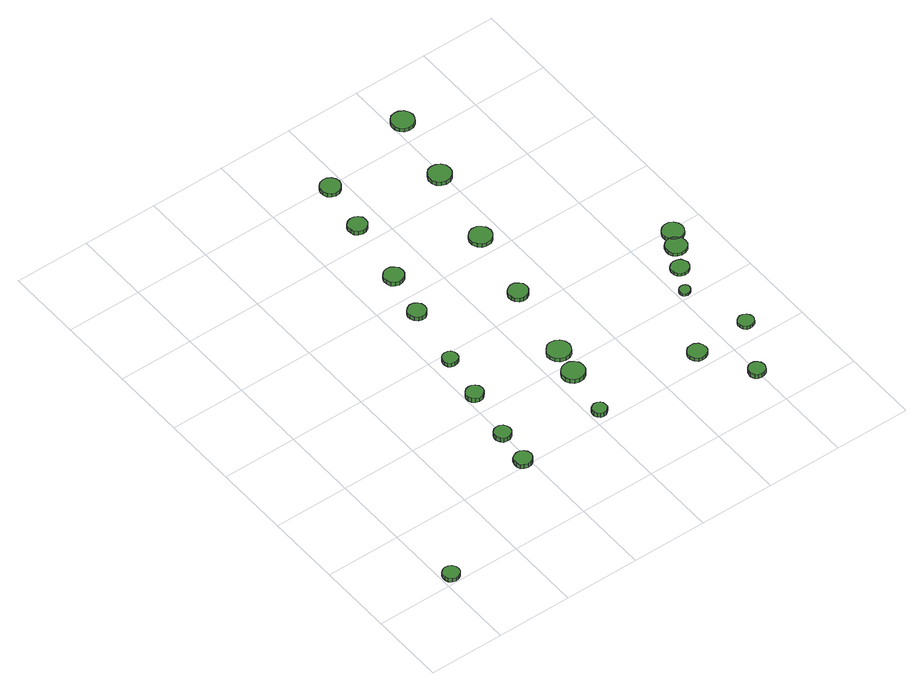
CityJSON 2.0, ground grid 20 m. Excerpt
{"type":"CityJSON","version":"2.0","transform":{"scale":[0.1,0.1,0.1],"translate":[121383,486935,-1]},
"CityObjects":{
"tree1":{"type":"SolitaryVegetationObject","attributes":{"function":"something"},"geometry":[{"type":"MultiSurface","lod":"1","boundaries":[[[0,1,2,3,4,5,6,7,8,9,10,11,12,13,14]],[[15,16,17,18,19,20,21,22,23,24,25,26,27,28,29]],[[0,29,28,1]],[[1,28,27,2]],[[2,27,26,3]],[[3,26,25,4]],[[4,25,24,5]],[[5,24,23,6]],[[6,23,22,7]],[[7,22,21,8]],[[8,21,20,9]],[[9,20,19,10]],[[10,19,18,11]],[[11,18,17,12]],[[12,17,16,13]],[[13,16,15,14]],[[14,15,29,0]]]}]},
"tree2":{"type":"SolitaryVegetationObject","attributes":{"function":"something"},"geometry":[{"type":"MultiSurface","lod":"1","boundaries":[[[30,31,32,33,34,35,36,37,38,39,40,41,42,43,44]],[[45,46,47,48,49,50,51,52,53,54,55,56,57,58,59]],[[30,59,58,31]],[[31,58,57,32]],[[32,57,56,33]],[[33,56,55,34]],[[34,55,54,35]],[[35,54,53,36]],[[36,53,52,37]],[[37,52,51,38]],[[38,51,50,39]],[[39,50,49,40]],[[40,49,48,41]],[[41,48,47,42]],[[42,47,46,43]],[[43,46,45,44]],[[44,45,59,30]]]}]},
"tree3":{"type":"SolitaryVegetationObject","attributes":{"function":"something"},"geometry":[{"type":"MultiSurface","lod":"1","boundaries":[[[60,61,62,63,64,65,66,67,68,69,70,71,72,73,74]],[[75,76,77,78,79,80,81,82,83,84,85,86,87,88,89]],[[60,89,88,61]],[[61,88,87,62]],[[62,87,86,63]],[[63,86,85,64]],[[64,85,84,65]],[[65,84,83,66]],[[66,83,82,67]],[[67,82,81,68]],[[68,81,80,69]],[[69,80,79,70]],[[70,79,78,71]],[[71,78,77,72]],[[72,77,76,73]],[[73,76,75,74]],[[74,75,89,60]]]}]},
"tree4":{"type":"SolitaryVegetationObject","attributes":{"function":"something"},"geometry":[{"type":"MultiSurface","lod":"1","boundaries":[[[90,91,92,93,94,95,96,97,98,99,100,101,102,103,104]],[[105,106,107,108,109,110,111,112,113,114,115,116,117,118,119]],[[90,119,118,91]],[[91,118,117,92]],[[92,117,116,93]],[[93,116,115,94]],[[94,115,114,95]],[[95,114,113,96]],[[96,113,112,97]],[[97,112,111,98]],[[98,111,110,99]],[[99,110,109,100]],[[100,109,108,101]],[[101,108,107,102]],[[102,107,106,103]],[[103,106,105,104]],[[104,105,119,90]]]}]},
"tree5":{"type":"SolitaryVegetationObject","attributes":{"function":"something"},"geometry":[{"type":"MultiSurface","lod":"1","boundaries":[[[120,121,122,123,124,125,126,127,128,129,130,131,132,133,134]],[[135,136,137,138,139,140,141,142,143,144,145,146,147,148,149]],[[120,149,148,121]],[[121,148,147,122]],[[122,147,146,123]],[[123,146,145,124]],[[124,145,144,125]],[[125,144,143,126]],[[126,143,142,127]],[[127,142,141,128]],[[128,141,140,129]],[[129,140,139,130]],[[130,139,138,131]],[[131,138,137,132]],[[132,137,136,133]],[[133,136,135,134]],[[134,135,149,120]]]}]},
"tree6":{"type":"SolitaryVegetationObject","attributes":{"function":"something"},"geometry":[{"type":"MultiSurface","lod":"1","boundaries":[[[150,151,152,153,154,155,156,157,158,159,160,161,162,163,164]],[[165,166,167,168,169,170,171,172,173,174,175,176,177,178,179]],[[150,179,178,151]],[[151,178,177,152]],[[152,177,176,153]],[[153,176,175,154]],[[154,175,174,155]],[[155,174,173,156]],[[156,173,172,157]],[[157,172,171,158]],[[158,171,170,159]],[[159,170,169,160]],[[160,169,168,161]],[[161,168,167,162]],[[162,167,166,163]],[[163,166,165,164]],[[164,165,179,150]]]}]},
"tree7":{"type":"SolitaryVegetationObject","attributes":{"function":"something"},"geometry":[{"type":"MultiSurface","lod":"1","boundaries":[[[180,181,182,183,184,185,186,187,188,189,190,191,192,193,194]],[[195,196,197,198,199,200,201,202,203,204,205,206,207,208,209]],[[180,209,208,181]],[[181,208,207,182]],[[182,207,206,183]],[[183,206,205,184]],[[184,205,204,185]],[[185,204,203,186]],[[186,203,202,187]],[[187,202,201,188]],[[188,201,200,189]],[[189,200,199,190]],[[190,199,198,191]],[[191,198,197,192]],[[192,197,196,193]],[[193,196,195,194]],[[194,195,209,180]]]}]},
"tree8":{"type":"SolitaryVegetationObject","attributes":{"function":"something"},"geometry":[{"type":"MultiSurface","lod":"1","boundaries":[[[210,211,212,213,214,215,216,217,218,219,220,221,222,223,224]],[[225,226,227,228,229,230,231,232,233,234,235,236,237,238,239]],[[210,239,238,211]],[[211,238,237,212]],[[212,237,236,213]],[[213,236,235,214]],[[214,235,234,215]],[[215,234,233,216]],[[216,233,232,217]],[[217,232,231,218]],[[218,231,230,219]],[[219,230,229,220]],[[220,229,228,221]],[[221,228,227,222]],[[222,227,226,223]],[[223,226,225,224]],[[224,225,239,210]]]}]},
"tree9":{"type":"SolitaryVegetationObject","attributes":{"function":"something"},"geometry":[{"type":"MultiSurface","lod":"1","boundaries":[[[240,241,242,243,244,245,246,247,248,249,250,251,252,253,254]],[[255,256,257,258,259,260,261,262,263,264,265,266,267,268,269]],[[240,269,268,241]],[[241,268,267,242]],[[242,267,266,243]],[[243,266,265,244]],[[244,265,264,245]],[[245,264,263,246]],[[246,263,262,247]],[[247,262,261,248]],[[248,261,260,249]],[[249,260,259,250]],[[250,259,258,251]],[[251,258,257,252]],[[252,257,256,253]],[[253,256,255,254]],[[254,255,269,240]]]}]},
"tree10":{"type":"SolitaryVegetationObject","attributes":{"function":"something"},"geometry":[{"type":"MultiSurface","lod":"1","boundaries":[[[270,271,272,273,274,275,276,277,278,279,280,281,282,283,284]],[[285,286,287,288,289,290,291,292,293,294,295,296,297,298,299]],[[270,299,298,271]],[[271,298,297,272]],[[272,297,296,273]],[[273,296,295,274]],[[274,295,294,275]],[[275,294,293,276]],[[276,293,292,277]],[[277,292,291,278]],[[278,291,290,279]],[[279,290,289,280]],[[280,289,288,281]],[[281,288,287,282]],[[282,287,286,283]],[[283,286,285,284]],[[284,285,299,270]]]}]},
"tree11":{"type":"SolitaryVegetationObject","attributes":{"function":"something"},"geometry":[{"type":"MultiSurface","lod":"1","boundaries":[[[300,301,302,303,304,305,306,307,308,309,310,311,312,313,314]],[[315,316,317,318,319,320,321,322,323,324,325,326,327,328,329]],[[300,329,328,301]],[[301,328,327,302]],[[302,327,326,303]],[[303,326,325,304]],[[304,325,324,305]],[[305,324,323,306]],[[306,323,322,307]],[[307,322,321,308]],[[308,321,320,309]],[[309,320,319,310]],[[310,319,318,311]],[[311,318,317,312]],[[312,317,316,313]],[[313,316,315,314]],[[314,315,329,300]]]}]},
"tree12":{"type":"SolitaryVegetationObject","attributes":{"function":"something"},"geometry":[{"type":"MultiSurface","lod":"1","boundaries":[[[330,331,332,333,334,335,336,337,338,339,340,341,342,343,344]],[[345,346,347,348,349,350,351,352,353,354,355,356,357,358,359]],[[330,359,358,331]],[[331,358,357,332]],[[332,357,356,333]],[[333,356,355,334]],[[334,355,354,335]],[[335,354,353,336]],[[336,353,352,337]],[[337,352,351,338]],[[338,351,350,339]],[[339,350,349,340]],[[340,349,348,341]],[[341,348,347,342]],[[342,347,346,343]],[[343,346,345,344]],[[344,345,359,330]]]}]},
"tree13":{"type":"SolitaryVegetationObject","attributes":{"function":"something"},"geometry":[{"type":"MultiSurface","lod":"1","boundaries":[[[360,361,362,363,364,365,366,367,368,369,370,371,372,373,374]],[[375,376,377,378,379,380,381,382,383,384,385,386,387,388,389]],[[360,389,388,361]],[[361,388,387,362]],[[362,387,386,363]],[[363,386,385,364]],[[364,385,384,365]],[[365,384,383,366]],[[366,383,382,367]],[[367,382,381,368]],[[368,381,380,369]],[[369,380,379,370]],[[370,379,378,371]],[[371,378,377,372]],[[372,377,376,373]],[[373,376,375,374]],[[374,375,389,360]]]}]},
"tree14":{"type":"SolitaryVegetationObject","attributes":{"function":"something"},"geometry":[{"type":"MultiSurface","lod":"1","boundaries":[[[390,391,392,393,394,395,396,397,398,399,400,401,402,403,404]],[[405,406,407,408,409,410,411,412,413,414,415,416,417,418,419]],[[390,419,418,391]],[[391,418,417,392]],[[392,417,416,393]],[[393,416,415,394]],[[394,415,414,395]],[[395,414,413,396]],[[396,413,412,397]],[[397,412,411,398]],[[398,411,410,399]],[[399,410,409,400]],[[400,409,408,401]],[[401,408,407,402]],[[402,407,406,403]],[[403,406,405,404]],[[404,405,419,390]]]}]},
"tree15":{"type":"SolitaryVegetationObject","attributes":{"function":"something"},"geometry":[{"type":"MultiSurface","lod":"1","boundaries":[[[420,421,422,423,424,425,426,427,428,429,430,431,432,433,434]],[[435,436,437,438,439,440,441,442,443,444,445,446,447,448,449]],[[420,449,448,421]],[[421,448,447,422]],[[422,447,446,423]],[[423,446,445,424]],[[424,445,444,425]],[[425,444,443,426]],[[426,443,442,427]],[[427,442,441,428]],[[428,441,440,429]],[[429,440,439,430]],[[430,439,438,431]],[[431,438,437,432]],[[432,437,436,433]],[[433,436,435,434]],[[434,435,449,420]]]}]},
"tree16":{"type":"SolitaryVegetationObject","attributes":{"function":"something"},"geometry":[{"type":"MultiSurface","lod":"1","boundaries":[[[450,451,452,453,454,455,456,457,458,459,460,461,462,463,464]],[[465,466,467,468,469,470,471,472,473,474,475,476,477,478,479]],[[450,479,478,451]],[[451,478,477,452]],[[452,477,476,453]],[[453,476,475,454]],[[454,475,474,455]],[[455,474,473,456]],[[456,473,472,457]],[[457,472,471,458]],[[458,471,470,459]],[[459,470,469,460]],[[460,469,468,461]],[[461,468,467,462]],[[462,467,466,463]],[[463,466,465,464]],[[464,465,479,450]]]}]},
"tree17":{"type":"SolitaryVegetationObject","attributes":{"function":"something"},"geometry":[{"type":"MultiSurface","lod":"1","boundaries":[[[480,481,482,483,484,485,486,487,488,489,490,491,492,493,494]],[[495,496,497,498,499,500,501,502,503,504,505,506,507,508,509]],[[480,509,508,481]],[[481,508,507,482]],[[482,507,506,483]],[[483,506,505,484]],[[484,505,504,485]],[[485,504,503,486]],[[486,503,502,487]],[[487,502,501,488]],[[488,501,500,489]],[[489,500,499,490]],[[490,499,498,491]],[[491,498,497,492]],[[492,497,496,493]],[[493,496,495,494]],[[494,495,509,480]]]}]},
"tree18":{"type":"SolitaryVegetationObject","attributes":{"function":"something"},"geometry":[{"type":"MultiSurface","lod":"1","boundaries":[[[510,511,512,513,514,515,516,517,518,519,520,521,522,523,524]],[[525,526,527,528,529,530,531,532,533,534,535,536,537,538,539]],[[510,539,538,511]],[[511,538,537,512]],[[512,537,536,513]],[[513,536,535,514]],[[514,535,534,515]],[[515,534,533,516]],[[516,533,532,517]],[[517,532,531,518]],[[518,531,530,519]],[[519,530,529,520]],[[520,529,528,521]],[[521,528,527,522]],[[522,527,526,523]],[[523,526,525,524]],[[524,525,539,510]]]}]},
"tree19":{"type":"SolitaryVegetationObject","attributes":{"function":"something"},"geometry":[{"type":"MultiSurface","lod":"1","boundaries":[[[540,541,542,543,544,545,546,547,548,549,550,551,552,553,554]],[[555,556,557,558,559,560,561,562,563,564,565,566,567,568,569]],[[540,569,568,541]],[[541,568,567,542]],[[542,567,566,543]],[[543,566,565,544]],[[544,565,564,545]],[[545,564,563,546]],[[546,563,562,547]],[[547,562,561,548]],[[548,561,560,549]],[[549,560,559,550]],[[550,559,558,551]],[[551,558,557,552]],[[552,557,556,553]],[[553,556,555,554]],[[554,555,569,540]]]}]},
"tree20":{"type":"SolitaryVegetationObject","attributes":{"function":"something"},"geometry":[{"type":"MultiSurface","lod":"1","boundaries":[[[570,571,572,573,574,575,576,577,578,579,580,581,582,583,584]],[[585,586,587,588,589,590,591,592,593,594,595,596,597,598,599]],[[570,599,598,571]],[[571,598,597,572]],[[572,597,596,573]],[[573,596,595,574]],[[574,595,594,575]],[[575,594,593,576]],[[576,593,592,577]],[[577,592,591,578]],[[578,591,590,579]],[[579,590,589,580]],[[580,589,588,581]],[[581,588,587,582]],[[582,587,586,583]],[[583,586,585,584]],[[584,585,599,570]]]}]},
"tree21":{"type":"SolitaryVegetationObject","attributes":{"function":"something"},"geometry":[{"type":"MultiSurface","lod":"1","boundaries":[[[600,601,602,603,604,605,606,607,608,609,610,611,612,613,614]],[[615,616,617,618,619,620,621,622,623,624,625,626,627,628,629]],[[600,629,628,601]],[[601,628,627,602]],[[602,627,626,603]],[[603,626,625,604]],[[604,625,624,605]],[[605,624,623,606]],[[606,623,622,607]],[[607,622,621,608]],[[608,621,620,609]],[[609,620,619,610]],[[610,619,618,611]],[[611,618,617,612]],[[612,617,616,613]],[[613,616,615,614]],[[614,615,629,600]]]}]},
"tree22":{"type":"SolitaryVegetationObject","attributes":{"function":"something"},"geometry":[{"type":"MultiSurface","lod":"1","boundaries":[[[630,631,632,633,634,635,636,637,638,639,640,641,642,643,644]],[[645,646,647,648,649,650,651,652,653,654,655,656,657,658,659]],[[630,659,658,631]],[[631,658,657,632]],[[632,657,656,633]],[[633,656,655,634]],[[634,655,654,635]],[[635,654,653,636]],[[636,653,652,637]],[[637,652,651,638]],[[638,651,650,639]],[[639,650,649,640]],[[640,649,648,641]],[[641,648,647,642]],[[642,647,646,643]],[[643,646,645,644]],[[644,645,659,630]]]}]},
"tree23":{"type":"SolitaryVegetationObject","attributes":{"function":"something"},"geometry":[{"type":"MultiSurface","lod":"1","boundaries":[[[660,661,662,663,664,665,666,667,668,669,670,671,672,673,674]],[[675,676,677,678,679,680,681,682,683,684,685,686,687,688,689]],[[660,689,688,661]],[[661,688,687,662]],[[662,687,686,663]],[[663,686,685,664]],[[664,685,684,665]],[[665,684,683,666]],[[666,683,682,667]],[[667,682,681,668]],[[668,681,680,669]],[[669,680,679,670]],[[670,679,678,671]],[[671,678,677,672]],[[672,677,676,673]],[[673,676,675,674]],[[674,675,689,660]]]}]}
},
"vertices":[
[49,25,17],[47,33,17],[42,41,17],[34,45,17],[25,46,17],[16,43,17],[9,37,17],[6,29,17],[6,20,17],[9,12,17],[16,6,17],[25,3,17],[34,4,17],[42,8,17],[47,16,17],[47,16,6],[42,8,6],[34,4,6],[25,3,6],[16,6,6],[9,12,6],[6,20,6],[6,29,6],[9,37,6],[16,43,6],[25,46,6],[34,45,6],[42,41,6],[47,33,6],[49,25,6],
[404,208,28],[402,218,28],[396,225,28],[388,230,28],[378,231,28],[369,228,28],[361,222,28],[358,213,28],[358,203,28],[361,194,28],[369,188,28],[378,185,28],[388,186,28],[396,191,28],[402,198,28],[402,198,15],[396,191,15],[388,186,15],[378,185,15],[369,188,15],[361,194,15],[358,203,15],[358,213,15],[361,222,15],[369,228,15],[378,231,15],[388,230,15],[396,225,15],[402,218,15],[404,208,15],
[418,308,23],[416,317,23],[411,324,23],[403,329,23],[394,330,23],[385,327,23],[379,321,23],[375,313,23],[375,304,23],[379,295,23],[385,289,23],[394,287,23],[403,287,23],[411,292,23],[416,299,23],[416,299,10],[411,292,10],[403,287,10],[394,287,10],[385,289,10],[379,295,10],[375,304,10],[375,313,10],[379,321,10],[385,327,10],[394,330,10],[403,329,10],[411,324,10],[416,317,10],[418,308,10],
[448,454,19],[446,463,19],[440,470,19],[432,475,19],[423,476,19],[414,473,19],[407,467,19],[403,458,19],[403,449,19],[407,440,19],[414,434,19],[423,431,19],[432,432,19],[440,437,19],[446,444,19],[446,444,6],[440,437,6],[432,432,6],[423,431,6],[414,434,6],[407,440,6],[403,449,6],[403,458,6],[407,467,6],[414,473,6],[423,476,6],[432,475,6],[440,470,6],[446,463,6],[448,454,6],
[468,578,18],[467,586,18],[462,593,18],[455,597,18],[446,598,18],[438,596,18],[432,590,18],[429,582,18],[429,574,18],[432,566,18],[438,561,18],[446,558,18],[455,559,18],[462,563,18],[467,570,18],[467,570,6],[462,563,6],[455,559,6],[446,558,6],[438,561,6],[432,566,6],[429,574,6],[429,582,6],[432,590,6],[438,596,6],[446,598,6],[455,597,6],[462,593,6],[467,586,6],[468,578,6],
[643,231,23],[642,239,23],[637,245,23],[630,249,23],[622,250,23],[615,247,23],[609,242,23],[606,235,23],[606,227,23],[609,220,23],[615,214,23],[622,212,23],[630,213,23],[637,217,23],[642,223,23],[642,223,10],[637,217,10],[630,213,10],[622,212,10],[615,214,10],[609,220,10],[606,227,10],[606,235,10],[609,242,10],[615,247,10],[622,250,10],[630,249,10],[637,245,10],[642,239,10],[643,231,10],
[503,747,18],[501,757,18],[495,765,18],[487,770,18],[477,771,18],[468,768,18],[460,761,18],[456,752,18],[456,742,18],[460,733,18],[468,726,18],[477,723,18],[487,724,18],[495,729,18],[501,737,18],[501,737,6],[495,729,6],[487,724,6],[477,723,6],[468,726,6],[460,733,6],[456,742,6],[456,752,6],[460,761,6],[468,768,6],[477,771,6],[487,770,6],[495,765,6],[501,757,6],[503,747,6],
[681,368,19],[679,380,19],[671,390,19],[661,396,19],[648,397,19],[636,393,19],[627,385,19],[622,374,19],[622,361,19],[627,350,19],[636,342,19],[648,338,19],[661,339,19],[671,345,19],[679,355,19],[679,355,6],[671,345,6],[661,339,6],[648,338,6],[636,342,6],[627,350,6],[622,361,6],[622,374,6],[627,385,6],[636,393,6],[648,397,6],[661,396,6],[671,390,6],[679,380,6],[681,368,6],
[532,871,18],[530,882,18],[523,890,18],[514,896,18],[504,897,18],[493,894,18],[485,886,18],[481,877,18],[481,866,18],[485,856,18],[493,849,18],[504,846,18],[514,847,18],[523,852,18],[530,861,18],[530,861,6],[523,852,6],[514,847,6],[504,846,6],[493,849,6],[485,856,6],[481,866,6],[481,877,6],[485,886,6],[493,894,6],[504,897,6],[514,896,6],[523,890,6],[530,882,6],[532,871,6],
[698,444,17],[695,457,17],[688,467,17],[677,473,17],[664,475,17],[652,471,17],[643,462,17],[637,451,17],[637,438,17],[643,426,17],[652,418,17],[664,414,17],[677,415,17],[688,421,17],[695,432,17],[695,432,6],[688,421,6],[677,415,6],[664,414,6],[652,418,6],[643,426,6],[637,438,6],[637,451,6],[643,462,6],[652,471,6],[664,475,6],[677,473,6],[688,467,6],[695,457,6],[698,444,6],
[563,1054,18],[561,1064,18],[555,1072,18],[546,1077,18],[536,1078,18],[526,1075,18],[518,1068,18],[514,1059,18],[514,1049,18],[518,1039,18],[526,1032,18],[536,1029,18],[546,1030,18],[555,1035,18],[561,1044,18],[561,1044,6],[555,1035,6],[546,1030,6],[536,1029,6],[526,1032,6],[518,1039,6],[514,1049,6],[514,1059,6],[518,1068,6],[526,1075,6],[536,1078,6],[546,1077,6],[555,1072,6],[561,1064,6],[563,1054,6],
[733,653,17],[731,664,17],[724,672,17],[715,678,17],[704,679,17],[694,675,17],[686,668,17],[682,658,17],[682,648,17],[686,638,17],[694,631,17],[704,627,17],[715,629,17],[724,634,17],[731,643,17],[731,643,6],[724,634,6],[715,629,6],[704,627,6],[694,631,6],[686,638,6],[682,648,6],[682,658,6],[686,668,6],[694,675,6],[704,679,6],[715,678,6],[724,672,6],[731,664,6],[733,653,6],
[590,1192,17],[588,1202,17],[581,1211,17],[572,1217,17],[561,1218,17],[550,1214,17],[542,1207,17],[538,1197,17],[538,1186,17],[542,1176,17],[550,1169,17],[561,1165,17],[572,1166,17],[581,1172,17],[588,1181,17],[588,1181,6],[581,1172,6],[572,1166,6],[561,1165,6],[550,1169,6],[542,1176,6],[538,1186,6],[538,1197,6],[542,1207,6],[550,1214,6],[561,1218,6],[572,1217,6],[581,1211,6],[588,1202,6],[590,1192,6],
[947,242,17],[945,252,17],[939,261,17],[930,266,17],[920,267,17],[910,264,17],[902,257,17],[898,247,17],[898,237,17],[902,228,17],[910,221,17],[920,218,17],[930,219,17],[939,224,17],[945,232,17],[945,232,7],[939,224,7],[930,219,7],[920,218,7],[910,221,7],[902,228,7],[898,237,7],[898,247,7],[902,257,7],[910,264,7],[920,267,7],[930,266,7],[939,261,7],[945,252,7],[947,242,7],
[776,850,17],[773,862,17],[766,871,17],[756,878,17],[743,879,17],[732,875,17],[723,867,17],[718,856,17],[718,844,17],[723,833,17],[732,824,17],[743,821,17],[756,822,17],[766,828,17],[773,838,17],[773,838,6],[766,828,6],[756,822,6],[743,821,6],[732,824,6],[723,833,6],[718,844,6],[718,856,6],[723,867,6],[732,875,6],[743,879,6],[756,878,6],[766,871,6],[773,862,6],[776,850,6],
[1018,108,23],[1016,117,23],[1011,124,23],[1003,129,23],[994,130,23],[985,127,23],[979,121,23],[975,113,23],[975,104,23],[979,95,23],[985,89,23],[994,87,23],[1003,88,23],[1011,92,23],[1016,99,23],[1016,99,10],[1011,92,10],[1003,88,10],[994,87,10],[985,89,10],[979,95,10],[975,104,10],[975,113,10],[979,121,10],[985,127,10],[994,130,10],[1003,129,10],[1011,124,10],[1016,117,10],[1018,108,10],
[822,1068,17],[820,1080,17],[812,1090,17],[801,1096,17],[789,1097,17],[777,1094,17],[768,1085,17],[763,1074,17],[763,1061,17],[768,1050,17],[777,1042,17],[789,1038,17],[801,1039,17],[812,1045,17],[820,1055,17],[820,1055,6],[812,1045,6],[801,1039,6],[789,1038,6],[777,1042,6],[768,1050,6],[763,1061,6],[763,1074,6],[768,1085,6],[777,1094,6],[789,1097,6],[801,1096,6],[812,1090,6],[820,1080,6],[822,1068,6],
[1037,421,14],[1036,427,14],[1032,432,14],[1027,435,14],[1021,435,14],[1015,433,14],[1010,429,14],[1008,424,14],[1008,418,14],[1010,412,14],[1015,408,14],[1021,406,14],[1027,407,14],[1032,410,14],[1036,415,14],[1036,415,6],[1032,410,6],[1027,407,6],[1021,406,6],[1015,408,6],[1010,412,6],[1008,418,6],[1008,424,6],[1010,429,6],[1015,433,6],[1021,435,6],[1027,435,6],[1032,432,6],[1036,427,6],[1037,421,6],
[1095,252,16],[1093,261,16],[1088,268,16],[1080,272,16],[1072,273,16],[1064,270,16],[1057,264,16],[1054,257,16],[1054,248,16],[1057,240,16],[1064,234,16],[1072,232,16],[1080,233,16],[1088,237,16],[1093,244,16],[1093,244,7],[1088,237,7],[1080,233,7],[1072,232,7],[1064,234,7],[1057,240,7],[1054,248,7],[1054,257,7],[1057,264,7],[1064,270,7],[1072,273,7],[1080,272,7],[1088,268,7],[1093,261,7],[1095,252,7],
[1082,486,14],[1079,496,14],[1074,504,14],[1065,508,14],[1056,509,14],[1046,506,14],[1039,500,14],[1035,491,14],[1035,481,14],[1039,472,14],[1046,466,14],[1056,463,14],[1065,464,14],[1074,469,14],[1079,476,14],[1079,476,6],[1074,469,6],[1065,464,6],[1056,463,6],[1046,466,6],[1039,472,6],[1035,481,6],[1035,491,6],[1039,500,6],[1046,506,6],[1056,509,6],[1065,508,6],[1074,504,6],[1079,496,6],[1082,486,6],
[859,1259,16],[856,1271,16],[849,1281,16],[838,1287,16],[826,1288,16],[814,1285,16],[805,1276,16],[800,1265,16],[800,1252,16],[805,1241,16],[814,1233,16],[826,1229,16],[838,1230,16],[849,1237,16],[856,1247,16],[856,1247,6],[849,1237,6],[838,1230,6],[826,1229,6],[814,1233,6],[805,1241,6],[800,1252,6],[800,1265,6],[805,1276,6],[814,1285,6],[826,1288,6],[838,1287,6],[849,1281,6],[856,1271,6],[859,1259,6],
[1120,546,15],[1118,557,15],[1111,566,15],[1101,572,15],[1090,573,15],[1079,570,15],[1070,562,15],[1066,552,15],[1066,540,15],[1070,530,15],[1079,522,15],[1090,519,15],[1101,520,15],[1111,525,15],[1118,535,15],[1118,535,6],[1111,525,6],[1101,520,6],[1090,519,6],[1079,522,6],[1070,530,6],[1066,540,6],[1066,552,6],[1070,562,6],[1079,570,6],[1090,573,6],[1101,572,6],[1111,566,6],[1118,557,6],[1120,546,6],
[1143,588,15],[1141,599,15],[1134,609,15],[1124,615,15],[1112,616,15],[1101,612,15],[1093,604,15],[1088,594,15],[1088,582,15],[1093,572,15],[1101,564,15],[1112,560,15],[1124,561,15],[1134,567,15],[1141,577,15],[1141,577,6],[1134,567,6],[1124,561,6],[1112,560,6],[1101,564,6],[1093,572,6],[1088,582,6],[1088,594,6],[1093,604,6],[1101,612,6],[1112,616,6],[1124,615,6],[1134,609,6],[1141,599,6],[1143,588,6]
]}
